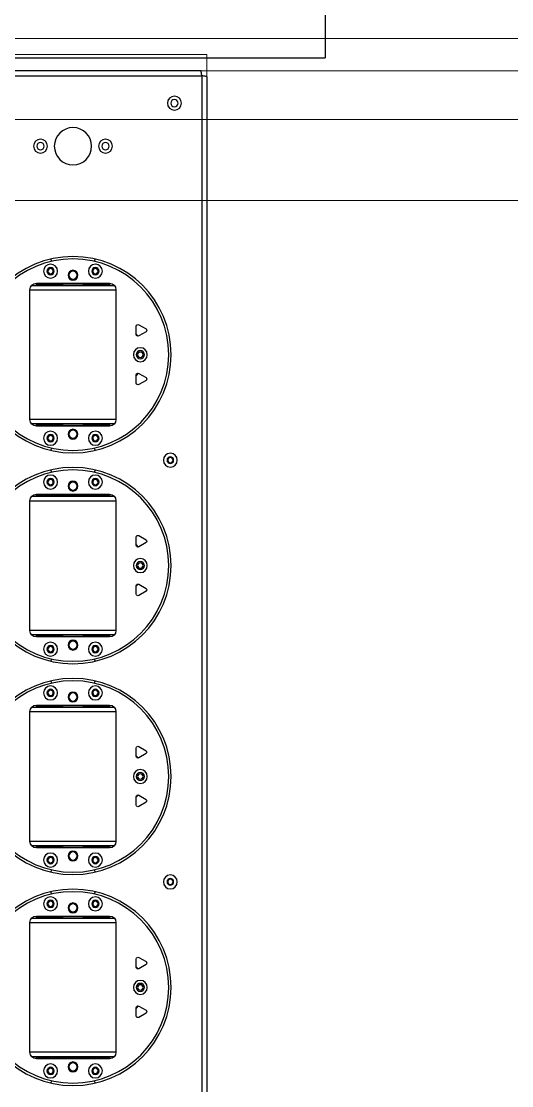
# Model space of a CAD drawing. Header units: millimetres. Extents: x 845401 to 948039, y 511594 to 550263.
# Drawn here: x 901161 to 901463, y 531946 to 532602 of the extents above; entities that cross this region are included whole.
import ezdxf

# ---------------------------------------------------------------- set-up
doc = ezdxf.new("R2010")
doc.units = ezdxf.units.MM
doc.layers.add('00', color=7, linetype='Continuous')
for name, color, linetype, lineweight in [('8101-0023040DXF_CONTINUOUS_LINE', 7, 'Continuous', 18), ('A-剖-0.10mm.......SECT-L01', 255, 'Continuous', 18), ('物流设备', 7, 'Continuous', 5)]:
    doc.layers.add(name, color=color, linetype=linetype, lineweight=lineweight)

# ---------------------------------------------------------------- blocks, each defined once
blk = doc.blocks.new('*U100544')
at = {"color": 1}
blk.add_lwpolyline([(0, -630), (4173.78, -630), (4173.78, 630), (0, 630)], close=True, dxfattribs=at)
at = {"color": 4}
blk.add_lwpolyline([(0, -600), (4173.78, -600), (4173.78, 600), (0, 600)], close=True, dxfattribs=at)
for tag, p in [('设备编号', (485.24, 55.29)), ('设备高度', (489.75, -155.56))]:
    blk.add_attdef(tag, p, '', height=100)
at = {"flags": 1}
blk.add_attdef('设备类型', (14286.52, -37.08), '', height=100, dxfattribs=at)
blk = doc.blocks.new('1260包胶摆轮')
at = {"color": 7, "linetype": 'Continuous', "lineweight": 25}
for p, q in [((4843148.78, 877889.9), (4843148.78, 879143.7)), ((4843151.88, 877890.51), (4843151.88, 879143.09)), ((4843091.88, 878495.8), (4843046.88, 878495.8)), ((4843046.88, 878495.3), (4843046.88, 878495.8)), ((4843061.63, 878495.8), (4843061.63, 878495.3)), ((4843063.38, 878495.8), (4843063.38, 878495.3)), ((4843075.38, 878495.3), (4843075.38, 878495.8)), ((4843077.13, 878495.3), (4843077.13, 878495.8)), ((4843091.88, 878495.8), (4843091.88, 878495.3)), ((4843042.88, 878491.8), (4843042.88, 878411.8)), ((4843043.76, 878494.3), (4843095.01, 878494.3)), ((4843061.63, 878495.3), (4843046.88, 878495.3)), ((4843046.88, 878495.3), (4843046.88, 878494.3)), ((4843062.22, 878495.3), (4843061.63, 878495.3)), ((4843061.88, 878495.3), (4843061.88, 878494.3)), ((4843062.8, 878495.3), (4843062.22, 878495.3)), ((4843063.38, 878495.3), (4843062.8, 878495.3)), ((4843063.38, 878495.3), (4843075.38, 878495.3)), ((4843075.97, 878495.3), (4843075.38, 878495.3)), ((4843076.55, 878495.3), (4843075.97, 878495.3)), ((4843077.13, 878495.3), (4843076.55, 878495.3)), ((4843076.88, 878494.3), (4843076.88, 878495.3)), ((4843091.88, 878495.3), (4843077.13, 878495.3)), ((4843080.88, 878494.3), (4843080.88, 878495.3)), ((4843088.88, 878495.3), (4843088.88, 878494.3)), ((4843091.88, 878494.3), (4843091.88, 878495.3)), ((4843095.88, 878411.8), (4843095.88, 878491.8)), ((4843108.38, 878469.4), (4843108.38, 878464.2)), ((4843114.38, 878467.66), (4843109.88, 878470.26)), ((4843109.64, 878463.23), (4843108.38, 878464.54)), ((4843109.88, 878463.33), (4843114.38, 878465.93)), ((4843108.38, 878439.05), (4843109.64, 878440.36)), ((4843108.38, 878439.4), (4843108.38, 878434.2)), ((4843114.38, 878437.66), (4843109.88, 878440.26)), ((4843109.88, 878433.33), (4843114.38, 878435.93)), ((4843095.01, 878409.3), (4843043.76, 878409.3)), ((4843046.88, 878409.3), (4843046.88, 878408.3)), ((4843046.88, 878407.8), (4843046.88, 878408.3)), ((4843046.88, 878408.3), (4843061.63, 878408.3)), ((4843046.88, 878407.8), (4843091.88, 878407.8)), ((4843061.63, 878408.3), (4843061.63, 878407.8)), ((4843061.63, 878408.3), (4843062.22, 878408.3)), ((4843061.88, 878409.3), (4843061.88, 878408.3)), ((4843062.22, 878408.3), (4843062.8, 878408.3)), ((4843062.8, 878408.3), (4843063.38, 878408.3)), ((4843075.38, 878408.3), (4843063.38, 878408.3)), ((4843063.38, 878408.3), (4843063.38, 878407.8)), ((4843075.38, 878407.8), (4843075.38, 878408.3)), ((4843075.38, 878408.3), (4843075.97, 878408.3)), ((4843075.97, 878408.3), (4843076.55, 878408.3)), ((4843076.55, 878408.3), (4843077.13, 878408.3)), ((4843076.88, 878408.3), (4843076.88, 878409.3)), ((4843077.13, 878407.8), (4843077.13, 878408.3)), ((4843077.13, 878408.3), (4843091.88, 878408.3)), ((4843080.88, 878409.3), (4843080.88, 878408.3)), ((4843088.88, 878408.3), (4843088.88, 878409.3)), ((4843091.88, 878408.3), (4843091.88, 878409.3)), ((4843091.88, 878408.3), (4843091.88, 878407.8)), ((4843043.76, 878364.3), (4843095.01, 878364.3)), ((4843091.88, 878365.8), (4843046.88, 878365.8)), ((4843046.88, 878365.3), (4843046.88, 878365.8)), ((4843061.63, 878365.3), (4843046.88, 878365.3)), ((4843046.88, 878365.3), (4843046.88, 878364.3)), ((4843061.63, 878365.8), (4843061.63, 878365.3)), ((4843062.22, 878365.3), (4843061.63, 878365.3)), ((4843061.88, 878365.3), (4843061.88, 878364.3)), ((4843062.8, 878365.3), (4843062.22, 878365.3)), ((4843063.38, 878365.3), (4843062.8, 878365.3)), ((4843063.38, 878365.8), (4843063.38, 878365.3)), ((4843063.38, 878365.3), (4843075.38, 878365.3)), ((4843075.38, 878365.3), (4843075.38, 878365.8)), ((4843075.97, 878365.3), (4843075.38, 878365.3)), ((4843076.55, 878365.3), (4843075.97, 878365.3)), ((4843077.13, 878365.3), (4843076.55, 878365.3)), ((4843076.88, 878364.3), (4843076.88, 878365.3)), ((4843077.13, 878365.3), (4843077.13, 878365.8)), ((4843091.88, 878365.3), (4843077.13, 878365.3)), ((4843080.88, 878364.3), (4843080.88, 878365.3)), ((4843088.88, 878365.3), (4843088.88, 878364.3)), ((4843091.88, 878365.8), (4843091.88, 878365.3)), ((4843091.88, 878364.3), (4843091.88, 878365.3)), ((4843042.88, 878361.8), (4843042.88, 878281.8)), ((4843095.88, 878281.8), (4843095.88, 878361.8)), ((4843108.38, 878339.4), (4843108.38, 878334.2)), ((4843114.38, 878337.66), (4843109.88, 878340.26)), ((4843109.64, 878333.23), (4843108.38, 878334.54)), ((4843109.88, 878333.33), (4843114.38, 878335.93)), ((4843108.38, 878309.05), (4843109.64, 878310.36)), ((4843108.38, 878309.4), (4843108.38, 878304.2)), ((4843114.38, 878307.66), (4843109.88, 878310.26)), ((4843109.88, 878303.33), (4843114.38, 878305.93)), ((4843095.01, 878279.3), (4843043.76, 878279.3)), ((4843046.88, 878279.3), (4843046.88, 878278.3)), ((4843061.88, 878279.3), (4843061.88, 878278.3)), ((4843076.88, 878278.3), (4843076.88, 878279.3)), ((4843080.88, 878279.3), (4843080.88, 878278.3)), ((4843088.88, 878278.3), (4843088.88, 878279.3)), ((4843091.88, 878278.3), (4843091.88, 878279.3)), ((4843046.88, 878277.8), (4843046.88, 878278.3)), ((4843046.88, 878278.3), (4843061.63, 878278.3)), ((4843046.88, 878277.8), (4843091.88, 878277.8)), ((4843061.63, 878278.3), (4843061.63, 878277.8)), ((4843061.63, 878278.3), (4843062.22, 878278.3)), ((4843062.22, 878278.3), (4843062.8, 878278.3)), ((4843062.8, 878278.3), (4843063.38, 878278.3)), ((4843075.38, 878278.3), (4843063.38, 878278.3)), ((4843063.38, 878278.3), (4843063.38, 878277.8)), ((4843075.38, 878277.8), (4843075.38, 878278.3)), ((4843075.38, 878278.3), (4843075.97, 878278.3)), ((4843075.97, 878278.3), (4843076.55, 878278.3)), ((4843076.55, 878278.3), (4843077.13, 878278.3)), ((4843077.13, 878277.8), (4843077.13, 878278.3)), ((4843077.13, 878278.3), (4843091.88, 878278.3)), ((4843091.88, 878278.3), (4843091.88, 878277.8)), ((4843043.76, 878234.3), (4843095.01, 878234.3)), ((4843091.88, 878235.8), (4843046.88, 878235.8)), ((4843046.88, 878235.3), (4843046.88, 878235.8)), ((4843061.63, 878235.3), (4843046.88, 878235.3)), ((4843046.88, 878235.3), (4843046.88, 878234.3)), ((4843061.63, 878235.8), (4843061.63, 878235.3)), ((4843062.22, 878235.3), (4843061.63, 878235.3)), ((4843061.88, 878235.3), (4843061.88, 878234.3)), ((4843062.8, 878235.3), (4843062.22, 878235.3)), ((4843063.38, 878235.3), (4843062.8, 878235.3)), ((4843063.38, 878235.8), (4843063.38, 878235.3)), ((4843063.38, 878235.3), (4843075.38, 878235.3)), ((4843075.38, 878235.3), (4843075.38, 878235.8)), ((4843075.97, 878235.3), (4843075.38, 878235.3)), ((4843076.55, 878235.3), (4843075.97, 878235.3)), ((4843077.13, 878235.3), (4843076.55, 878235.3)), ((4843076.88, 878234.3), (4843076.88, 878235.3)), ((4843077.13, 878235.3), (4843077.13, 878235.8)), ((4843091.88, 878235.3), (4843077.13, 878235.3)), ((4843080.88, 878234.3), (4843080.88, 878235.3)), ((4843088.88, 878235.3), (4843088.88, 878234.3)), ((4843091.88, 878235.8), (4843091.88, 878235.3)), ((4843091.88, 878234.3), (4843091.88, 878235.3)), ((4843042.88, 878231.8), (4843042.88, 878151.8)), ((4843095.88, 878151.8), (4843095.88, 878231.8)), ((4843108.38, 878209.4), (4843108.38, 878204.2)), ((4843114.38, 878207.66), (4843109.88, 878210.26)), ((4843109.64, 878203.23), (4843108.38, 878204.54)), ((4843109.88, 878203.33), (4843114.38, 878205.93)), ((4843108.38, 878179.05), (4843109.64, 878180.36)), ((4843108.38, 878179.4), (4843108.38, 878174.2)), ((4843114.38, 878177.66), (4843109.88, 878180.26)), ((4843109.88, 878173.33), (4843114.38, 878175.93)), ((4843095.01, 878149.3), (4843043.76, 878149.3)), ((4843046.88, 878149.3), (4843046.88, 878148.3)), ((4843046.88, 878148.3), (4843061.63, 878148.3)), ((4843046.88, 878147.8), (4843046.88, 878148.3)), ((4843046.88, 878147.8), (4843091.88, 878147.8)), ((4843061.63, 878148.3), (4843061.63, 878147.8)), ((4843061.63, 878148.3), (4843062.22, 878148.3)), ((4843061.88, 878149.3), (4843061.88, 878148.3)), ((4843062.22, 878148.3), (4843062.8, 878148.3)), ((4843062.8, 878148.3), (4843063.38, 878148.3)), ((4843075.38, 878148.3), (4843063.38, 878148.3)), ((4843063.38, 878148.3), (4843063.38, 878147.8)), ((4843075.38, 878147.8), (4843075.38, 878148.3)), ((4843075.38, 878148.3), (4843075.97, 878148.3)), ((4843075.97, 878148.3), (4843076.55, 878148.3)), ((4843076.55, 878148.3), (4843077.13, 878148.3)), ((4843076.88, 878148.3), (4843076.88, 878149.3)), ((4843077.13, 878147.8), (4843077.13, 878148.3)), ((4843077.13, 878148.3), (4843091.88, 878148.3)), ((4843080.88, 878149.3), (4843080.88, 878148.3)), ((4843088.88, 878148.3), (4843088.88, 878149.3)), ((4843091.88, 878148.3), (4843091.88, 878149.3)), ((4843091.88, 878148.3), (4843091.88, 878147.8)), ((4843042.88, 878101.8), (4843042.88, 878021.8)), ((4843043.76, 878104.3), (4843095.01, 878104.3)), ((4843091.88, 878105.8), (4843046.88, 878105.8)), ((4843046.88, 878105.3), (4843046.88, 878105.8)), ((4843061.63, 878105.3), (4843046.88, 878105.3)), ((4843046.88, 878105.3), (4843046.88, 878104.3)), ((4843061.63, 878105.8), (4843061.63, 878105.3)), ((4843062.22, 878105.3), (4843061.63, 878105.3)), ((4843061.88, 878105.3), (4843061.88, 878104.3)), ((4843062.8, 878105.3), (4843062.22, 878105.3)), ((4843063.38, 878105.3), (4843062.8, 878105.3)), ((4843063.38, 878105.8), (4843063.38, 878105.3)), ((4843063.38, 878105.3), (4843075.38, 878105.3)), ((4843075.38, 878105.3), (4843075.38, 878105.8)), ((4843075.97, 878105.3), (4843075.38, 878105.3)), ((4843076.55, 878105.3), (4843075.97, 878105.3)), ((4843077.13, 878105.3), (4843076.55, 878105.3)), ((4843076.88, 878104.3), (4843076.88, 878105.3)), ((4843077.13, 878105.3), (4843077.13, 878105.8)), ((4843091.88, 878105.3), (4843077.13, 878105.3)), ((4843080.88, 878104.3), (4843080.88, 878105.3)), ((4843088.88, 878105.3), (4843088.88, 878104.3)), ((4843091.88, 878105.8), (4843091.88, 878105.3)), ((4843091.88, 878104.3), (4843091.88, 878105.3)), ((4843095.88, 878021.8), (4843095.88, 878101.8)), ((4843108.38, 878079.4), (4843108.38, 878074.2)), ((4843114.38, 878077.66), (4843109.88, 878080.26)), ((4843109.88, 878073.33), (4843114.38, 878075.93)), ((4843109.64, 878073.23), (4843108.38, 878074.54)), ((4843108.38, 878049.05), (4843109.64, 878050.36)), ((4843108.38, 878049.4), (4843108.38, 878044.2)), ((4843114.38, 878047.66), (4843109.88, 878050.26)), ((4843109.88, 878043.33), (4843114.38, 878045.93)), ((4843095.01, 878019.3), (4843043.76, 878019.3)), ((4843046.88, 878019.3), (4843046.88, 878018.3)), ((4843046.88, 878018.3), (4843061.63, 878018.3)), ((4843046.88, 878017.8), (4843046.88, 878018.3)), ((4843046.88, 878017.8), (4843091.88, 878017.8)), ((4843061.63, 878018.3), (4843061.63, 878017.8)), ((4843061.63, 878018.3), (4843062.22, 878018.3)), ((4843061.88, 878019.3), (4843061.88, 878018.3)), ((4843062.22, 878018.3), (4843062.8, 878018.3)), ((4843062.8, 878018.3), (4843063.38, 878018.3)), ((4843075.38, 878018.3), (4843063.38, 878018.3)), ((4843063.38, 878018.3), (4843063.38, 878017.8)), ((4843075.38, 878017.8), (4843075.38, 878018.3)), ((4843075.38, 878018.3), (4843075.97, 878018.3)), ((4843075.97, 878018.3), (4843076.55, 878018.3)), ((4843076.55, 878018.3), (4843077.13, 878018.3)), ((4843076.88, 878018.3), (4843076.88, 878019.3)), ((4843077.13, 878018.3), (4843091.88, 878018.3)), ((4843077.13, 878017.8), (4843077.13, 878018.3)), ((4843080.88, 878019.3), (4843080.88, 878018.3)), ((4843088.88, 878018.3), (4843088.88, 878019.3)), ((4843091.88, 878018.3), (4843091.88, 878019.3)), ((4843091.88, 878018.3), (4843091.88, 878017.8)), ((4841954.98, 877889.9), (4843148.78, 877889.9)), ((4843148.18, 877886.8), (4841955.59, 877886.8))]:
    blk.add_line(p, q, dxfattribs=at)
at = {"color": 8, "linetype": 'Continuous', "lineweight": 25}
for p, q in [((4843062.22, 878495.8), (4843062.22, 878495.3)), ((4843062.8, 878495.3), (4843062.8, 878495.8)), ((4843075.97, 878495.8), (4843075.97, 878495.3)), ((4843076.55, 878495.3), (4843076.55, 878495.8)), ((4843095.88, 878491.8), (4843042.88, 878491.8)), ((4843042.88, 878411.8), (4843095.88, 878411.8)), ((4843062.22, 878408.3), (4843062.22, 878407.8)), ((4843062.8, 878407.8), (4843062.8, 878408.3)), ((4843075.97, 878408.3), (4843075.97, 878407.8)), ((4843076.55, 878407.8), (4843076.55, 878408.3)), ((4843062.22, 878365.8), (4843062.22, 878365.3)), ((4843062.8, 878365.3), (4843062.8, 878365.8)), ((4843075.97, 878365.8), (4843075.97, 878365.3)), ((4843076.55, 878365.3), (4843076.55, 878365.8)), ((4843095.88, 878361.8), (4843042.88, 878361.8)), ((4843042.88, 878281.8), (4843095.88, 878281.8)), ((4843062.22, 878278.3), (4843062.22, 878277.8)), ((4843062.8, 878277.8), (4843062.8, 878278.3)), ((4843075.97, 878278.3), (4843075.97, 878277.8)), ((4843076.55, 878277.8), (4843076.55, 878278.3)), ((4843062.22, 878235.8), (4843062.22, 878235.3)), ((4843062.8, 878235.3), (4843062.8, 878235.8)), ((4843075.97, 878235.8), (4843075.97, 878235.3)), ((4843076.55, 878235.3), (4843076.55, 878235.8)), ((4843095.88, 878231.8), (4843042.88, 878231.8)), ((4843042.88, 878151.8), (4843095.88, 878151.8)), ((4843062.22, 878148.3), (4843062.22, 878147.8)), ((4843062.8, 878147.8), (4843062.8, 878148.3)), ((4843075.97, 878148.3), (4843075.97, 878147.8)), ((4843076.55, 878147.8), (4843076.55, 878148.3)), ((4843095.88, 878101.8), (4843042.88, 878101.8)), ((4843062.22, 878105.8), (4843062.22, 878105.3)), ((4843062.8, 878105.3), (4843062.8, 878105.8)), ((4843075.97, 878105.8), (4843075.97, 878105.3)), ((4843076.55, 878105.3), (4843076.55, 878105.8)), ((4843042.88, 878021.8), (4843095.88, 878021.8)), ((4843062.22, 878018.3), (4843062.22, 878017.8)), ((4843062.8, 878017.8), (4843062.8, 878018.3)), ((4843075.97, 878018.3), (4843075.97, 878017.8)), ((4843076.55, 878017.8), (4843076.55, 878018.3))]:
    blk.add_line(p, q, dxfattribs=at)
at = {"color": 7, "linetype": 'Continuous', "lineweight": 25, "flags": 128}
for points in [[(4843055.67, 878510.72), (4843055.7, 878510.66), (4843056.37, 878509.34)], [(4843082.4, 878509.34), (4843083.07, 878510.66), (4843083.1, 878510.72)], [(4843056.37, 878394.25), (4843056.21, 878393.96), (4843055.67, 878392.87)], [(4843083.1, 878392.87), (4843082.56, 878393.96), (4843082.4, 878394.25)], [(4843055.67, 878380.72), (4843055.7, 878380.66), (4843056.37, 878379.34)], [(4843082.4, 878379.34), (4843083.07, 878380.66), (4843083.1, 878380.72)], [(4843056.37, 878264.25), (4843056.21, 878263.96), (4843055.67, 878262.87)], [(4843083.1, 878262.87), (4843082.56, 878263.96), (4843082.4, 878264.25)], [(4843055.67, 878250.72), (4843055.7, 878250.66), (4843056.37, 878249.34)], [(4843082.4, 878249.34), (4843083.07, 878250.66), (4843083.1, 878250.72)], [(4843056.37, 878134.25), (4843056.21, 878133.96), (4843055.67, 878132.87)], [(4843083.1, 878132.87), (4843082.56, 878133.96), (4843082.4, 878134.25)], [(4843055.67, 878120.72), (4843055.7, 878120.66), (4843056.37, 878119.34)], [(4843082.4, 878119.34), (4843083.07, 878120.66), (4843083.1, 878120.72)], [(4843056.37, 878004.25), (4843056.21, 878003.96), (4843055.67, 878002.87)], [(4843083.1, 878002.87), (4843082.56, 878003.96), (4843082.4, 878004.25)]]:
    blk.add_lwpolyline(points, dxfattribs=at)
at = {"color": 7, "linetype": 'Continuous', "lineweight": 25}
for centre, radius in [((4843069.38, 878451.8), 60.5), ((4843069.38, 878451.8), 59), ((4843055.58, 878503.3), 4.3), ((4843055.58, 878503.3), 2.25), ((4843055.58, 878503.3), 2.03), ((4843055.58, 878503.3), 1.65), ((4843069.38, 878500.8), 3.03), ((4843069.38, 878500.8), 2.5), ((4843083.18, 878503.3), 4.3), ((4843083.18, 878503.3), 2.25), ((4843083.18, 878503.3), 2.03), ((4843083.18, 878503.3), 1.65), ((4843110.88, 878451.8), 4.3), ((4843110.88, 878451.8), 2.5), ((4843110.88, 878451.8), 1.65), ((4843055.58, 878400.3), 4.3), ((4843069.38, 878402.8), 3.03), ((4843069.38, 878402.8), 2.5), ((4843083.18, 878400.3), 4.3), ((4843055.58, 878400.3), 2.25), ((4843055.58, 878400.3), 2.03), ((4843055.58, 878400.3), 1.65), ((4843083.18, 878400.3), 2.25), ((4843083.18, 878400.3), 2.03), ((4843083.18, 878400.3), 1.65), ((4843129.38, 878386.8), 4.3), ((4843129.38, 878386.8), 2.03), ((4843129.38, 878386.8), 1.65), ((4843069.38, 878321.8), 60.5), ((4843069.38, 878321.8), 59), ((4843055.58, 878373.3), 4.3), ((4843083.18, 878373.3), 4.3), ((4843055.58, 878373.3), 2.25), ((4843055.58, 878373.3), 2.03), ((4843055.58, 878373.3), 1.65), ((4843069.38, 878370.8), 3.03), ((4843069.38, 878370.8), 2.5), ((4843083.18, 878373.3), 2.25), ((4843083.18, 878373.3), 2.03), ((4843083.18, 878373.3), 1.65), ((4843110.88, 878321.8), 4.3), ((4843110.88, 878321.8), 2.5), ((4843110.88, 878321.8), 1.65), ((4843055.58, 878270.3), 4.3), ((4843055.58, 878270.3), 2.25), ((4843069.38, 878272.8), 3.03), ((4843069.38, 878272.8), 2.5), ((4843083.18, 878270.3), 4.3), ((4843083.18, 878270.3), 2.25), ((4843055.58, 878270.3), 2.03), ((4843055.58, 878270.3), 1.65), ((4843083.18, 878270.3), 2.03), ((4843083.18, 878270.3), 1.65), ((4843069.38, 878191.8), 60.5), ((4843069.38, 878191.8), 59), ((4843055.58, 878243.3), 4.3), ((4843083.18, 878243.3), 4.3), ((4843055.58, 878243.3), 2.25), ((4843055.58, 878243.3), 2.02), ((4843055.58, 878243.3), 1.65), ((4843069.38, 878240.8), 3.03), ((4843069.38, 878240.8), 2.5), ((4843083.18, 878243.3), 2.25), ((4843083.18, 878243.3), 2.02), ((4843083.18, 878243.3), 1.65), ((4843110.88, 878191.8), 4.3), ((4843110.88, 878191.8), 2.5), ((4843110.88, 878191.8), 1.65), ((4843055.58, 878140.3), 4.3), ((4843055.58, 878140.3), 2.25), ((4843055.58, 878140.3), 2.03), ((4843055.58, 878140.3), 1.65), ((4843069.38, 878142.8), 3.03), ((4843069.38, 878142.8), 2.5), ((4843083.18, 878140.3), 4.3), ((4843083.18, 878140.3), 2.25), ((4843083.18, 878140.3), 2.03), ((4843083.18, 878140.3), 1.65), ((4843129.38, 878126.8), 4.3), ((4843129.38, 878126.8), 2.03), ((4843129.38, 878126.8), 1.65), ((4843069.38, 878061.8), 60.5), ((4843069.38, 878061.8), 59), ((4843055.58, 878113.3), 4.3), ((4843055.58, 878113.3), 2.25), ((4843055.58, 878113.3), 2.03), ((4843055.58, 878113.3), 1.65), ((4843083.18, 878113.3), 4.3), ((4843083.18, 878113.3), 2.25), ((4843083.18, 878113.3), 2.03), ((4843083.18, 878113.3), 1.65), ((4843069.38, 878110.8), 3.02), ((4843069.38, 878110.8), 2.5), ((4843110.88, 878061.8), 4.3), ((4843110.88, 878061.8), 2.5), ((4843110.88, 878061.8), 1.65), ((4843055.58, 878010.3), 4.3), ((4843055.58, 878010.3), 2.25), ((4843055.58, 878010.3), 2.03), ((4843055.58, 878010.3), 1.65), ((4843069.38, 878012.8), 3.03), ((4843069.38, 878012.8), 2.5), ((4843083.18, 878010.3), 4.3), ((4843083.18, 878010.3), 2.25), ((4843083.18, 878010.3), 2.03), ((4843083.18, 878010.3), 1.65), ((4843069.38, 877933.3), 11.5), ((4843049.38, 877933.3), 4.3), ((4843049.38, 877933.3), 2.25), ((4843089.38, 877933.3), 4.3), ((4843089.38, 877933.3), 2.25), ((4843131.88, 877906.8), 4.3), ((4843131.88, 877906.8), 2.25)]:
    blk.add_circle(centre, radius, dxfattribs=at)
for centre, radius, start, end in [((4843046.88, 878491.8), 4, 90, 180), ((4843091.88, 878491.8), 4, 0, 90), ((4843109.38, 878469.4), 1, 60, 180), ((4843109.38, 878464.2), 1, 180, 300), ((4843113.88, 878466.8), 1, 300, 60), ((4843109.38, 878439.4), 1, 60, 180), ((4843113.88, 878436.8), 1, 300, 60), ((4843109.38, 878434.2), 1, 180, 300), ((4843046.88, 878411.8), 4, 180, 270), ((4843091.88, 878411.8), 4, 270, 0), ((4843046.88, 878361.8), 4, 90, 180), ((4843091.88, 878361.8), 4, 0, 90), ((4843109.38, 878339.4), 1, 60, 180), ((4843109.38, 878334.2), 1, 180, 300), ((4843113.88, 878336.8), 1, 300, 60), ((4843109.38, 878309.4), 1, 60, 180), ((4843113.88, 878306.8), 1, 300, 60), ((4843109.38, 878304.2), 1, 180, 300), ((4843046.88, 878281.8), 4, 180, 270), ((4843091.88, 878281.8), 4, 270, 0), ((4843046.88, 878231.8), 4, 90, 180), ((4843091.88, 878231.8), 4, 0, 90), ((4843109.38, 878209.4), 1, 60, 180), ((4843113.88, 878206.8), 1, 300, 60), ((4843109.38, 878204.2), 1, 180, 300), ((4843109.38, 878179.4), 1, 60, 180), ((4843109.38, 878174.2), 1, 180, 300), ((4843113.88, 878176.8), 1, 300, 60), ((4843046.88, 878151.8), 4, 180, 270), ((4843091.88, 878151.8), 4, 270, 0), ((4843046.88, 878101.8), 4, 90, 180), ((4843091.88, 878101.8), 4, 0, 90), ((4843109.38, 878079.4), 1, 60, 180), ((4843113.88, 878076.8), 1, 300, 60), ((4843109.38, 878074.2), 1, 180, 300), ((4843109.38, 878049.4), 1, 60, 180), ((4843109.38, 878044.2), 1, 180, 300), ((4843113.88, 878046.8), 1, 300, 60), ((4843046.88, 878021.8), 4, 180, 270), ((4843091.88, 878021.8), 4, 270, 0)]:
    blk.add_arc(centre, radius, start, end, dxfattribs=at)
for points, knots in [([(4843148.78, 877889.9), (4843148.77, 877889.81), (4843148.75, 877889.64), (4843148.72, 877889.38), (4843148.69, 877889.12), (4843148.65, 877888.87), (4843148.62, 877888.62), (4843148.59, 877888.39), (4843148.55, 877888.16), (4843148.52, 877887.95), (4843148.48, 877887.69), (4843148.43, 877887.45), (4843148.39, 877887.26), (4843148.35, 877887.08), (4843148.3, 877886.95), (4843148.26, 877886.87), (4843148.23, 877886.83), (4843148.2, 877886.8), (4843148.18, 877886.8), (4843148.18, 877886.8)], [0, 0, 0, 0, 0.053166, 0.106702, 0.161402, 0.216504, 0.26967, 0.323206, 0.377906, 0.433008, 0.486171, 0.594304, 0.649403, 0.702566, 0.810698, 0.865797, 0.899124, 0.966213, 1, 1, 1, 1]), ([(4843151.88, 877890.51), (4843151.85, 877890.46), (4843151.78, 877890.37), (4843151.24, 877890.24), (4843150.44, 877890.11), (4843149.57, 877890), (4843149, 877889.93), (4843148.78, 877889.9)], [0, 0, 0, 0, 0.216378, 0.432755, 0.64912, 0.865484, 1, 1, 1, 1])]:
    blk.add_open_spline(points, degree=3, knots=knots, dxfattribs=at)
blk = doc.blocks.new('小盘摆轮加过渡板')
at = {"layer": 'A-剖-0.10mm.......SECT-L01', "color": 4}
for points in [[(735451.26, 342660.57), (734251.26, 342660.57), (734251.26, 341382.62), (735451.26, 341382.62)], [(735451.26, 342650.57), (734251.26, 342650.57), (734251.26, 341390.57), (735451.26, 341390.57)]]:
    blk.add_lwpolyline(points, close=True, dxfattribs=at)
at = {"layer": 'A-剖-0.10mm.......SECT-L01', "color": 1, "xscale": -1, "rotation": 180}
blk.add_blockref('1260包胶摆轮', (-4107700.62, 1220537.36), dxfattribs=at)
blk = doc.blocks.new('G$C0940C817')
at = {"linetype": 'Continuous', "lineweight": 25}
for p in [(40.15, 2079.5), (2240.15, 2119.5)]:
    blk.add_line(p, (40.15, 2119.5), dxfattribs=at)
blk = doc.blocks.new('螺旋滑槽3')
at = {"rotation": 180}
blk.add_blockref('G$C0940C817', (1174887.04, 1943894.6, 0.25), dxfattribs=at)
blk = doc.blocks.new('C线')
blk.add_blockref('小盘摆轮加过渡板', (247693.92, 128758.97))
at = {"layer": '8101-0023040DXF_CONTINUOUS_LINE', "color": 2}
blk.add_blockref('螺旋滑槽3', (-191628.81, -1470357.65, -0.25), dxfattribs=at)
at = {"layer": '物流设备', "color": 0, "xscale": -1}
blk.add_blockref('*U100544', (985444.96, 470779.53, 25.38), dxfattribs=at)
blk = doc.blocks.new('BC线平台')
at = {"layer": 'A-剖-0.10mm.......SECT-L01', "color": 2, "elevation": 0.98}
blk.add_lwpolyline([(776874.46, 364450.44), (808174.13, 364450.46), (808174.13, 364550.46), (776874.46, 364550.44)], close=True, dxfattribs=at)

msp = doc.modelspace()

# ---------------------------------------------------------------- block references
at = {"layer": '00'}
for name, p in [('BC线平台', (120688.34, 168041.31, -0.98)), ('C线', (-81869.83, 61162.22))]:
    msp.add_blockref(name, p, dxfattribs=at)

doc.saveas('drawing.dxf')
